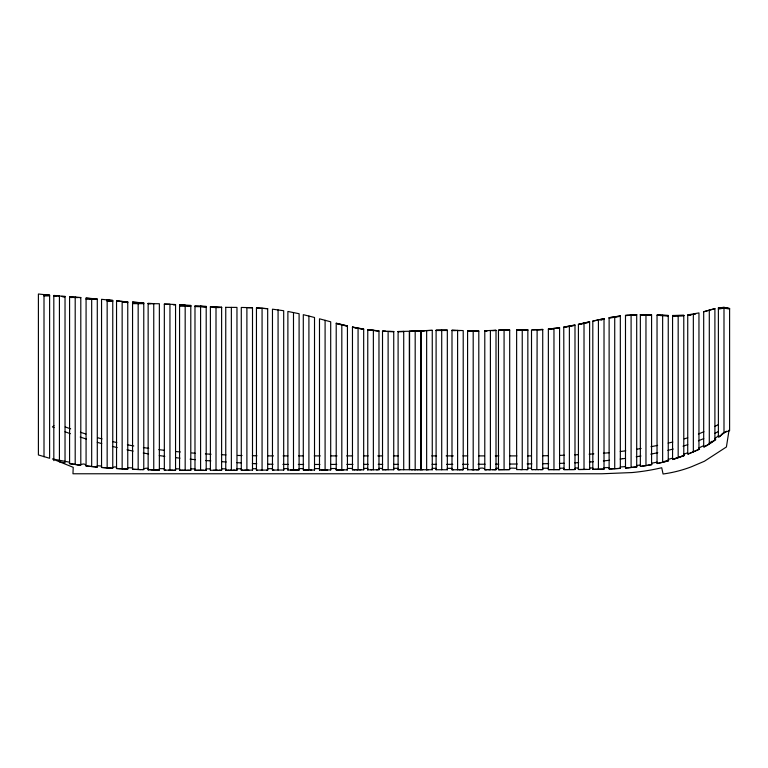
<?xml version="1.0" encoding="UTF-8"?>
<svg xmlns="http://www.w3.org/2000/svg" width="768" height="768" viewBox="0 0 768 768"><rect width="100%" height="100%" fill="white"/><g stroke="black" fill="none" stroke-linecap="round" stroke-linejoin="round"><path stroke-width="1.15" d="M419.674 469.738L432.259 469.747L432.259 468.346L436.099 468.346L436.099 469.747L447.322 469.766L447.322 468.365L451.997 468.365M132.557 467.894L132.499 469.296L135.024 469.392M729.062 430.128L726.413 446.966L704.4 461.261L691.306 466.829A128.794 128.794 0 0 1 663.072 474L661.718 467.741A216.557 216.557 0 0 1 631.987 472.56L601.862 473.77L72.96 473.77L73.21 467.328L52.416 458.928L69.581 462.211L69.36 463.594L77.808 464.87M720.134 436.138L719.29 436.858L718.387 435.792L714.902 438.605L715.757 439.718L707.174 445.373L704.323 446.899L703.69 445.651L698.957 447.926L699.533 449.203L688.262 454.032M720.413 435.898L722.362 434.256A35.856 35.856 0 0 1 723.706 433.19L726.499 431.184M53.962 425.635L52.416 426.941L54.096 427.603M723.994 432.653L718.387 437.194L718.387 307.843L723.994 307.392L729.6 308.506L729.6 430.646L723.994 432.653L723.994 307.392L718.387 307.939M722.122 433.91L723.994 432.509M709.296 443.904L714.902 440.006L714.902 308.554L703.69 311.702L703.69 447.053L709.296 443.904L709.296 310.051M709.296 443.088L712.099 441.226M718.339 431.53L714.691 433.469M714.73 426.528L718.253 424.618M693.341 451.805L698.957 449.328L698.957 312.902L687.734 314.899L687.734 454.128L693.341 451.805L693.341 314.054M703.901 431.722L698.381 434.035M703.757 438.595L698.429 440.784M687.706 452.746L683.779 454.272L684.278 455.587L672.97 459.475L672.566 458.131L668.246 459.398L668.621 460.752L665.798 461.52M683.779 315.427L672.566 315.466L672.566 459.533L683.779 455.51M673.68 459.024L683.779 455.674L683.779 315.264L672.566 315.648M687.773 444.653L683.011 446.189M684.298 438.874L687.706 437.798M703.69 311.789L714.902 308.707M673.2 449.021L667.872 450.384M662.64 462.278L668.246 460.8L668.246 315.408L657.034 315.053L657.034 463.555L662.64 462.278L662.64 315.254M665.51 461.587L657.322 463.526L657.034 462.154L651.581 463.248L651.83 464.621L649.008 465.13M668.141 443.117L672.787 442.013M662.64 461.837L668.246 460.502M589.085 469.411L589.642 469.402L589.622 321.811L578.41 324.365M595.075 469.315L592.829 469.354L592.81 321.101L604.022 318.643L604.022 469.114L601.258 469.19M600.691 469.2L592.81 469.354L592.81 467.952L589.622 468L589.642 469.402L578.41 469.517L578.41 324.288L589.622 321.811M588.499 322.493L579.533 324.451M592.81 321.101L604.022 318.71M657.773 452.717L650.765 454.176M657.629 445.373L655.296 445.862A458.438 458.438 0 0 1 650.938 446.717M574.992 325.085L563.77 327.168L564.058 469.594M563.77 327.072L574.992 325.008L574.992 469.546L563.77 469.594L563.77 468.192L559.574 468.202L559.574 469.613L558.451 469.613M573.869 325.613L563.77 327.437M609.12 318.163L620.333 316.31M693.341 314.486L695.587 314.083M640.954 455.99L636.182 456.778M643.373 466.022L651.581 464.65L651.581 314.851L640.358 314.65L640.358 466.426L648.73 465.178M611.981 468.826L620.333 468.374L620.333 315.907L609.12 317.645L609.12 468.941L611.702 468.835M718.387 309.101L723.994 308.141L729.6 309.034M609.12 317.741L620.333 316.032M643.085 466.061L640.55 466.416L640.358 465.024L636.701 465.485L636.864 466.877L628.694 467.731M687.734 315.302L691.104 314.832L688.858 315.206M624.691 458.486L625.526 458.371M624.125 458.554L623.011 458.707M553.968 328.435L559.574 327.706L559.574 469.613L553.968 469.613L553.968 328.435L548.362 329.002L548.362 469.622L549.763 469.622M622.445 458.784L621.322 458.928M559.574 327.811L548.362 329.069M620.198 459.072L620.765 458.995M557.328 328.339L559.574 328.061M687.734 315.178L691.104 314.755M631.094 467.501L636.701 466.886L636.701 314.698L625.488 315.341L625.488 468L631.094 467.501L631.094 314.928M719.51 308.4L721.747 308.16M609.552 460.282L608.986 460.339M608.429 460.397L603.379 460.886M550.598 329.088L553.968 328.762M625.488 315.677L627.725 315.475M628.416 467.76L625.594 468L625.488 466.598L620.333 466.973L620.419 468.365L617.606 468.538M625.488 315.475L636.701 314.794M593.29 461.731L590.486 461.933M589.085 454.186L593.866 453.85M603.418 453.187L607.008 452.938A458.438 458.438 0 0 0 609.216 452.726M589.363 462.01L589.92 461.971M617.328 468.557L609.12 468.941L609.12 467.539L604.022 467.712L604.061 469.114L595.354 469.315M631.094 315.168L636.701 314.87M542.726 329.462L532.637 329.866M578.707 462.643L574.781 462.835M420.797 330.845L409.574 331.344M537.12 329.693L542.726 329.414L542.726 469.622L531.514 469.613L531.514 329.856L537.12 329.693L536.842 469.613M538.243 329.846L542.726 329.635M421.046 330.826L432.259 330.365L432.259 469.747M574.723 454.829L578.314 454.666M683.779 315.658L672.566 315.888L683.779 315.677M415.181 331.018L420.797 330.768L420.797 469.738L409.574 469.738L409.574 331.229L415.181 331.018L415.181 469.738M491.52 330.614L496.013 330.422M432.259 330.317L421.046 330.758L421.046 469.738L422.726 469.738M494.054 469.709L496.013 469.699L496.013 330.259L484.79 330.72L484.79 469.747L485.635 469.747M492.643 330.605L496.013 330.47M420.797 330.998L409.574 331.411M421.046 330.989L424.416 330.854M62.784 296.822L65.03 296.736L61.661 296.419M559.795 455.386L564.336 455.222M564.125 463.248L559.363 463.392M400.07 469.738L398.112 469.738L398.102 331.478L409.325 331.248L409.325 469.738L398.102 469.738L398.102 468.336L393.734 468.346L393.734 469.747L382.512 469.766L382.061 468.374M69.581 297.456L80.803 297.494L80.803 465.264L69.581 463.613L69.581 296.573L80.803 297.629M488.726 469.738L496.013 469.699C494.794 467.626 499.69 467.616 498.48 469.69L509.693 469.613L509.693 329.981L498.47 330.182L498.47 469.69L499.603 469.68M548.707 463.632L542.534 463.738M398.102 331.613L403.718 331.526L398.102 331.642M86.074 299.28L97.286 299.126M436.099 469.747L436.099 330.221L447.322 330.134L447.322 469.766M542.794 455.779L548.458 455.693M436.099 330.259L447.322 330.211M44.006 295.968L49.613 295.901M123.274 302.16L127.757 302.102L123.274 301.757M586.56 469.44L581.222 469.498M436.099 330.518L447.322 330.47M527.846 329.99L516.634 329.962L516.634 469.613L527.846 469.613L527.846 329.904L516.634 330.086L527.846 330.067M531.878 463.872L527.117 463.92M509.453 464.064L517.296 464.006M505.776 469.642L508.858 469.613M579.264 469.507L580.944 469.498M326.506 469.958L327.629 469.958M337.344 469.901L338.189 469.891M340.147 469.882L340.992 469.882M505.21 469.642L504.086 469.651L504.077 330.048M499.882 469.68L503.53 469.651M570.23 469.574L570.787 469.565M574.157 469.546L571.066 469.565M478.042 464.256L485.059 464.218M495.715 464.16L498.797 464.141M303.571 470.026L303.293 468.614L299.098 468.605L299.088 470.006L292.656 470.006M323.136 469.978L324.538 469.968M325.094 320.314L330.701 321.802L330.701 469.939L325.094 469.968L325.094 320.304L319.488 318.806L319.488 469.997L320.054 469.997M336.778 469.901L336.221 469.901L336.211 323.242L347.434 325.949L347.434 469.853L336.211 469.901L335.75 468.509L330.701 468.538L330.71 469.939M325.661 469.968L319.488 469.997L319.488 468.595L314.515 468.614L314.515 470.016L306.384 470.026M338.746 469.891L339.59 469.882M341.549 469.872L343.795 469.862M509.136 469.613C509.549 467.05 514.042 468.586 516.634 468.211M569.952 469.574L569.386 469.574L569.376 326.093M143.77 303.677L132.557 303.638M330.566 464.438L336.73 464.419M462.624 464.304L468.23 464.285M272.438 468.662L267.677 468.682L267.677 470.083L266.842 470.083M213.485 470.266L214.886 470.266M216.576 470.256L217.69 470.256M219.379 470.246L220.493 470.237M226.32 470.218L225.754 470.227L225.754 468.826L221.616 468.835L221.616 470.237L210.394 470.275L210.394 468.874L206.198 468.883L206.208 470.285L205.363 470.294M227.722 470.218L229.123 470.208M230.525 470.208L231.926 470.198M233.328 470.198L234.73 470.189M236.131 470.189L236.976 470.179L236.966 307.402L225.754 307.354M241.853 470.17L242.976 470.16M244.656 470.16L245.779 470.15M247.459 470.15L248.861 470.141M257.021 470.112L256.464 470.122L256.454 468.72L252.499 468.73L252.509 470.131L241.286 470.17L241.286 468.768L240.336 468.768L236.966 468.778L236.976 470.179L225.754 470.227L225.754 307.248M261.226 470.102L262.637 470.093M273.878 470.064L272.477 470.064L272.467 468.662M202.56 470.294L203.962 470.294M283.69 470.035L272.467 470.064L272.467 309.178L283.69 310.733L283.69 470.035L283.69 468.634L287.885 468.614L287.885 470.016L299.098 470.006L299.098 313.718L287.885 311.453L287.885 470.016M321.456 469.987L322.858 469.978M353.866 469.834L354.989 469.834M356.669 469.824L357.792 469.824M359.482 469.824L360.883 469.814M370.848 469.795L371.971 469.795M376.454 469.786L377.578 469.776M383.357 469.766L382.522 469.766L382.512 331.094L393.734 331.488L393.734 469.747M384.758 469.766L386.16 469.757M477.408 469.766L478.81 469.757L478.8 330.912L467.587 330.758L467.587 469.766L474.317 469.766M492.653 469.718L493.21 469.718M565.738 469.594L566.582 469.584M485.923 469.747L487.037 469.738M564.336 469.594L565.459 469.594M566.861 469.584L568.541 469.584M107.155 301.315L112.762 301.306M346.829 464.4L352.992 464.39M363.648 464.371L368.131 464.362M382.714 464.362L378.23 464.362M314.582 464.467L319.91 464.458M436.55 464.352L432.067 464.352M446.64 464.342L452.813 464.333M290.41 470.006L292.09 470.006M346.877 469.853L347.434 469.853L347.434 468.451L352.464 468.432L352.464 469.843L363.686 469.814L363.677 329.069L352.464 327.043L352.464 469.834M367.757 469.805L378.979 469.776L378.97 330.854L367.757 329.674L367.757 469.805L367.757 468.403L366.768 468.403L363.677 468.413L363.686 469.814M550.598 469.622L551.443 469.622M552.566 469.613L553.69 469.613M197.232 470.304L198.634 470.304M200.035 470.304L206.198 470.285L206.198 306.355L194.986 305.635L194.986 470.304L196.666 470.304M472.08 469.766L478.8 469.757C478.032 467.386 485.52 467.443 484.8 469.747L490.397 469.728L490.397 330.48M202.272 470.294L194.986 470.304M556.214 469.613L556.771 469.613M267.504 455.894L273.494 455.894M283.085 455.894L287.885 455.894M298.675 455.894L303.466 455.894M314.256 455.894L320.256 455.894M331.046 455.894L337.037 455.894M346.627 455.894L352.627 455.894M363.418 455.894L368.208 455.894M377.798 455.894L382.598 455.894M393.389 455.894L398.179 455.894M431.75 455.894L436.541 455.894M446.141 455.894L453.331 455.894M462.922 455.894L467.712 455.894M478.502 455.894L484.502 455.894M495.293 455.894L498.883 455.894M509.674 455.894L516.874 455.894M527.664 455.894L531.254 455.894M393.648 464.362L398.131 464.362M527.846 468.211L531.494 468.211M548.362 468.221L542.726 468.221L542.726 469.622M381.494 468.374L378.97 468.374L378.979 469.776M463.21 468.374L467.587 468.365L467.587 469.766M194.986 468.902L190.79 468.902M426.374 469.747L428.333 469.747M457.325 469.766L463.21 469.776L463.21 330.586L451.997 330.211L451.997 469.766L453.398 469.766M548.362 469.622L555.648 469.613M557.328 469.613L558.173 469.613M310.589 470.026L311.712 470.026M475.997 469.766L476.842 469.766M198.912 470.304L199.747 470.304M180.682 470.275L179.558 470.266L179.568 304.752L190.79 305.386L190.79 470.304L188.544 470.304M148.147 303.677L159.36 303.734L159.36 470.045L156.816 469.997M298.32 464.467L303.648 464.467M521.962 469.613L520.56 469.613M527.568 469.613L526.166 469.613M532.07 469.613L533.194 469.613M534.874 469.613L535.997 469.613M537.677 469.613L538.8 469.622M540.48 469.622L541.603 469.622M411.254 469.738L412.666 469.738M414.067 469.738L415.469 469.738M416.87 469.738L418.272 469.738M451.997 469.766L457.603 469.766L457.603 330.374M459.005 469.776L460.406 469.776M461.808 469.776L462.931 469.776M304.694 470.026L306.096 470.026M190.79 470.304L179.568 470.266L179.568 468.864L175.555 468.835L175.546 470.246L174.134 470.227M116.544 301.296L127.757 301.69L127.757 469.094L116.544 468.518L116.544 300.768L122.15 301.344L122.15 468.826M164.333 304.224L169.949 304.234L169.949 470.189L175.555 470.246L175.555 304.531L164.333 304.013L164.333 470.122L165.715 470.141M185.731 470.294L185.174 470.294L185.174 305.05L179.568 304.752M186.854 470.294L188.256 470.304M182.65 470.285L184.33 470.285M640.358 314.698L651.581 314.851L640.358 314.717L645.965 314.698L645.965 465.61M180.97 470.275L182.371 470.285M660.394 315.6L668.246 315.754L657.034 315.149L668.246 315.571M288.499 464.429L282.893 464.39M172.176 470.208L173.011 470.218M171.61 470.208L168.528 470.179M169.949 470.189L164.333 470.122L164.333 468.72L159.36 468.643M219.37 307.584L213.763 307.507M252.499 470.131L252.499 307.69L241.286 307.45L241.286 470.17M221.616 307.306L210.394 307.085M393.734 331.613L389.242 331.526L393.734 331.622M237.437 455.453L242.035 455.53M252.374 455.712L256.963 455.798M273.082 464.256L270 464.189M153.754 303.638L148.147 303.264L148.147 469.805L159.36 470.045M155.971 469.987L150.922 469.872M248.016 307.718L252.499 307.814M53.818 295.709L65.03 296.342L65.03 462.845L59.424 461.789L59.424 295.843M179.568 306.163L190.79 306.432M467.587 331.056L478.8 331.171L467.587 330.989M269.434 464.179L267.754 464.141M148.954 469.824L148.109 469.805L148.147 468.403C145.382 467.856 143.971 468.73 142.608 469.651M451.997 330.538L455.357 330.643M206.198 306.912L194.986 306.557M135.302 469.411L143.77 469.69L143.77 302.947L132.557 302.074L132.557 469.296L141.197 469.613M451.997 330.317L459.85 330.634M86.074 298.195L97.286 299.011L97.286 467.088L86.074 465.917L86.074 298.003L91.68 298.57M221.616 307.469L212.64 307.075L221.616 307.536M132.528 467.894L127.757 467.693L127.699 469.094L124.608 468.95M256.819 463.766L254.573 463.661M385.882 331.411L382.512 331.258L385.882 331.382M221.376 454.704L225.965 454.925M254.294 463.651L252.336 463.555M124.33 468.941L119.27 468.682M256.454 307.949L267.677 308.678L267.677 470.083L256.454 470.122L256.454 307.872L267.677 308.688M173.309 304.848L175.555 304.963M181.814 305.309L179.568 305.184L182.938 305.299M118.992 468.662L116.458 468.518L116.544 467.117C113.126 466.013 113.126 468.758 110.141 468.115M187.421 305.626L190.79 305.827M187.421 305.558L190.79 305.76M241.402 462.931L236.909 462.662M200.592 306.422L206.198 306.778L200.592 306.365M107.155 300.01L112.762 300.374L112.762 468.288L101.549 467.462L101.549 299.309L112.762 300.499M226.262 461.981L221.491 461.664M148.147 303.581L150.394 303.734M109.862 468.096L101.434 467.462L101.549 466.061L97.286 465.686L97.162 467.088L94.627 466.848M210.835 460.906L205.507 460.502M143.77 303.034L132.557 302.122M132.557 302.429L138.163 302.899M195.418 459.667L194.294 459.562M193.728 459.514L190.09 459.178M59.424 295.939L53.818 295.421L53.818 460.637M69.581 297.034L75.197 297.552M75.197 297.389L77.434 297.6M93.792 466.762L89.29 466.291M116.544 301.075L119.904 301.421M89.443 298.646L93.926 299.117M48.49 295.334L44.006 294.874L49.613 295.075L49.613 458.285L38.4 454.954L38.4 294L49.613 295.19M116.544 301.2L118.79 301.43M107.155 300.211L111.638 300.682M179.99 458.16L175.507 457.661M88.723 466.234L85.91 465.907C85.229 461.77 80.17 465.6 78.086 464.909M368.88 329.952L378.97 331.008L367.757 329.789M53.818 295.862L56.054 296.122M44.006 295.008L46.253 295.296M164.851 456.346L159.245 455.568M123.274 301.949L127.757 302.621M359.194 328.522L362.554 329.069M148.589 453.936L143.261 453.014M107.155 300.384L109.402 300.758M359.194 328.416L363.677 329.165M69.581 297.149L71.827 297.562M352.464 327.274L358.07 328.33M352.464 327.13L358.07 328.234M133.171 451.104L126.998 449.818M723.994 307.392L729.6 308.534M347.434 326.246L337.334 323.923M347.434 326.016L336.211 323.242M117.187 447.581L112.416 446.419M308.909 316.061L303.293 314.678L303.293 470.016L308.909 470.026L308.909 316.051L314.515 317.491L314.515 470.016M101.77 443.606L97.277 442.339M86.342 439.046L80.179 437.05M80.4 432.278L85.862 433.997M65.261 426.96L70.666 428.87M70.358 433.699L65.03 431.77M578.419 469.517C579.552 467.28 573.85 467.395 574.992 469.546M678.173 315.552L678.173 457.709M614.726 316.694L614.726 468.691M598.416 319.834L598.416 469.258M584.016 323.069L584.016 469.469M522.24 329.933L522.24 469.613M473.194 330.922L473.194 469.766M441.715 330.134L441.715 469.757M426.653 330.518L426.653 469.747M403.718 331.402L403.718 469.738M388.118 331.373L388.118 469.757M373.363 330.346L373.363 469.786M358.07 328.128L358.07 469.824M341.818 324.643L341.818 469.872M293.491 312.518L293.491 469.997M278.074 309.888L278.074 470.045M262.07 308.227L262.07 470.102M246.893 307.536L246.893 470.15M231.36 307.382L231.36 470.208M221.616 307.114L221.616 470.237M216.01 470.256L216.01 306.893L210.394 306.605L210.394 470.275M200.592 305.99L200.592 470.304M153.754 303.686L153.754 469.939M138.163 302.496L138.163 469.507M107.155 299.904L107.155 467.904M91.68 298.426L91.68 466.541M75.197 297.091L75.197 464.486M44.006 294.624L44.006 456.797M148.752 448.339A386.198 386.198 0 0 1 143.395 447.562M133.776 445.978A386.198 386.198 0 0 1 127.382 444.778M116.784 442.55A386.198 386.198 0 0 1 112.56 441.571M102.058 438.931A386.198 386.198 0 0 1 97.872 437.789M211.056 454.224A763.027 763.027 0 0 1 205.363 453.898M195.12 453.206A763.027 763.027 0 0 1 191.712 452.947M180.355 451.968A763.027 763.027 0 0 1 175.814 451.526M164.477 450.317A763.027 763.027 0 0 1 158.813 449.645M641.107 448.493A458.438 458.438 0 0 1 636.73 449.203M625.747 450.816A458.438 458.438 0 0 1 620.246 451.517M604.022 319.181L600.653 319.92L604.022 319.2M487.037 330.835L484.79 330.941L487.037 330.854M504.077 330.173L498.47 330.326L509.693 330.144L504.077 330.173"/></g></svg>
